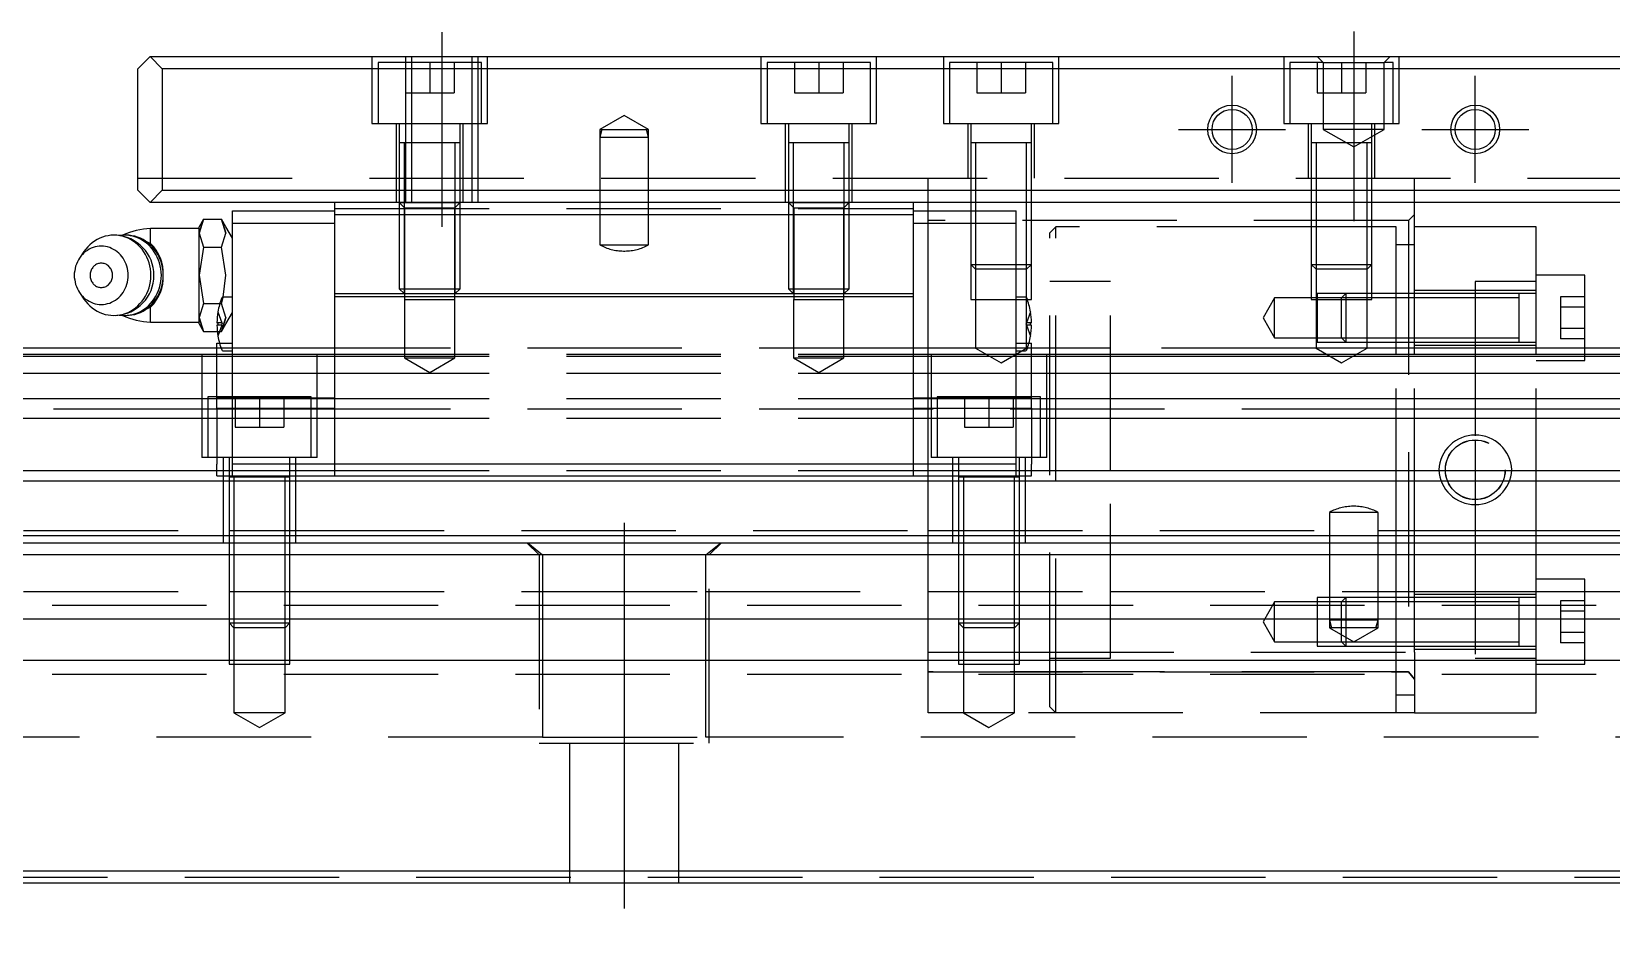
# Model space of a CAD drawing. Extents: x -10 to 809, y -346 to 120.
# Drawn here: x 121.3 to 251.2, y -316.1 to -242.9 of the extents above; entities that cross this region are included whole.
import ezdxf

# ---------------------------------------------------------------- set-up
doc = ezdxf.new("R2010")
doc.units = 0
doc.linetypes.add('CENTER', pattern=[50.8, 31.75, -6.35, 6.35, -6.35])
doc.linetypes.add('DASHED', pattern=[19.05, 12.7, -6.35])
doc.layers.get('0').update_dxf_attribs({"linetype": 'CONTINUOUS'})
doc.layers.add('CENTER', color=1, linetype='CENTER')

msp = doc.modelspace()

# ---------------------------------------------------------------- linework, layer by layer
at = {"color": 7, "linetype": 'CONTINUOUS'}
for p, q in [((131, -244.98), (130, -245.98)), ((132, -245.98), (131, -244.98)), ((131, -244.98), (329, -244.98)), ((130, -255.98), (130, -245.98)), ((132, -245.98), (132, -255.98)), ((328, -245.98), (132, -245.98)), ((231.5, -252.08), (226.5, -252.08)), ((130, -255.98), (131, -256.98)), ((131, -256.98), (132, -255.98)), ((132, -255.98), (328, -255.98)), ((329, -256.98), (131, -256.98)), ((146.2, -257.98), (146.2, -256.98)), ((193.8, -257.98), (193.8, -256.98)), ((195, -257.68), (195, -256.98)), ((235, -269.48), (235, -256.98)), ((135.4, -258.36), (135.04, -258.98)), ((135.4, -258.36), (135.04, -259.52)), ((135.4, -258.36), (135.4, -258.36)), ((135.4, -258.36), (136.87, -258.36)), ((137.22, -258.98), (136.87, -258.36)), ((137.22, -259.52), (136.87, -258.36)), ((137.77, -258.68), (137.77, -257.68)), ((137.77, -257.68), (146.2, -257.68)), ((146.2, -257.98), (193.8, -257.98)), ((146.2, -264.48), (146.2, -257.98)), ((193.8, -257.68), (202.23, -257.68)), ((193.8, -264.48), (193.8, -257.98)), ((202.23, -258.68), (202.23, -257.68)), ((127.08, -259.84), (126.86, -259.93)), ((127.31, -259.77), (127.08, -259.84)), ((127.55, -259.72), (127.31, -259.77)), ((127.78, -259.69), (127.55, -259.72)), ((128.02, -259.68), (127.78, -259.69)), ((128.26, -259.69), (128.02, -259.68)), ((128.5, -259.72), (128.26, -259.69)), ((128.88, -259.68), (128.47, -259.71)), ((128.73, -259.77), (128.5, -259.72)), ((128.96, -259.84), (128.73, -259.77)), ((129.12, -259.69), (128.88, -259.68)), ((129.03, -259.68), (128.88, -259.68)), ((129.19, -259.93), (128.96, -259.84)), ((129.27, -259.69), (129.03, -259.68)), ((129.36, -259.72), (129.12, -259.69)), ((129.51, -259.72), (129.27, -259.69)), ((129.59, -259.77), (129.36, -259.72)), ((129.74, -259.77), (129.51, -259.72)), ((129.82, -259.84), (129.59, -259.77)), ((129.97, -259.84), (129.74, -259.77)), ((130.04, -259.93), (129.82, -259.84)), ((130.2, -259.93), (129.97, -259.84)), ((135.04, -259.13), (131.04, -259.13)), ((131.04, -260.37), (131.04, -259.13)), ((135.04, -259.52), (135.04, -258.98)), ((135.04, -259.52), (135.4, -260.67)), ((135.04, -262.98), (135.04, -259.52)), ((136.87, -260.67), (137.22, -259.52)), ((137.77, -259.92), (137.22, -258.98)), ((137.77, -258.68), (146.2, -258.68)), ((137.77, -278.48), (137.77, -258.68)), ((193.8, -258.68), (202.23, -258.68)), ((202.23, -278.48), (202.23, -258.68)), ((245, -258.98), (235, -258.98)), ((245, -269.48), (245, -258.98)), ((125.56, -261.02), (125.2, -261.56)), ((125.56, -261.14), (125.43, -261.27)), ((125.71, -260.82), (125.56, -261.02)), ((125.69, -261.03), (125.56, -261.14)), ((125.84, -260.93), (125.69, -261.03)), ((125.88, -260.63), (125.71, -260.82)), ((125.99, -260.84), (125.84, -260.93)), ((126.05, -260.46), (125.88, -260.63)), ((126.15, -260.76), (125.99, -260.84)), ((126.24, -260.3), (126.05, -260.46)), ((126.31, -260.69), (126.15, -260.76)), ((126.44, -260.16), (126.24, -260.3)), ((126.48, -260.64), (126.31, -260.69)), ((126.64, -260.03), (126.44, -260.16)), ((126.65, -260.61), (126.48, -260.64)), ((126.86, -259.93), (126.64, -260.03)), ((126.82, -260.59), (126.65, -260.61)), ((127, -260.58), (126.82, -260.59)), ((127.17, -260.59), (127, -260.58)), ((127.34, -260.61), (127.17, -260.59)), ((127.51, -260.65), (127.34, -260.61)), ((127.68, -260.7), (127.51, -260.65)), ((127.84, -260.77), (127.68, -260.7)), ((128, -260.85), (127.84, -260.77)), ((128.15, -260.94), (128, -260.85)), ((128.29, -261.04), (128.15, -260.94)), ((128.43, -261.16), (128.29, -261.04)), ((128.56, -261.29), (128.43, -261.16)), ((129.4, -260.04), (129.19, -259.93)), ((129.61, -260.17), (129.4, -260.04)), ((129.81, -260.31), (129.61, -260.17)), ((130, -260.47), (129.81, -260.31)), ((130.17, -260.65), (130, -260.47)), ((130.26, -260.04), (130.04, -259.93)), ((130.34, -260.84), (130.17, -260.65)), ((130.42, -260.04), (130.2, -259.93)), ((130.47, -260.17), (130.26, -260.04)), ((130.28, -259.97), (131.04, -260.37)), ((130.49, -261.04), (130.34, -260.84)), ((130.62, -260.17), (130.42, -260.04)), ((130.67, -260.31), (130.47, -260.17)), ((130.62, -261.26), (130.49, -261.04)), ((130.82, -260.31), (130.62, -260.17)), ((130.86, -260.47), (130.67, -260.31)), ((131.01, -260.47), (130.82, -260.31)), ((131.03, -260.65), (130.86, -260.47)), ((131.19, -260.65), (131.01, -260.47)), ((131.2, -260.84), (131.03, -260.65)), ((131.35, -260.84), (131.19, -260.65)), ((131.34, -261.04), (131.2, -260.84)), ((131.48, -261.26), (131.34, -261.04)), ((131.5, -261.04), (131.35, -260.84)), ((131.63, -261.26), (131.5, -261.04)), ((135.4, -260.67), (135.04, -262.98)), ((135.4, -260.67), (136.87, -260.67)), ((137.22, -262.98), (136.87, -260.67)), ((124.83, -262.41), (124.8, -262.6)), ((124.88, -262.23), (124.83, -262.41)), ((124.94, -262.05), (124.88, -262.23)), ((125.02, -261.88), (124.94, -262.05)), ((125.1, -261.71), (125.02, -261.88)), ((125.2, -261.56), (125.1, -261.71)), ((125.31, -261.41), (125.2, -261.56)), ((125.43, -261.27), (125.31, -261.41)), ((126.19, -262.48), (126.15, -262.56)), ((126.23, -262.41), (126.19, -262.48)), ((126.28, -262.34), (126.23, -262.41)), ((126.33, -262.27), (126.28, -262.34)), ((126.39, -262.21), (126.33, -262.27)), ((126.46, -262.16), (126.39, -262.21)), ((126.52, -262.11), (126.46, -262.16)), ((126.59, -262.07), (126.52, -262.11)), ((126.67, -262.04), (126.59, -262.07)), ((126.75, -262.01), (126.67, -262.04)), ((126.82, -262), (126.75, -262.01)), ((126.9, -261.98), (126.82, -262)), ((126.99, -261.98), (126.9, -261.98)), ((127.07, -261.98), (126.99, -261.98)), ((127.15, -262), (127.07, -261.98)), ((127.22, -262.01), (127.15, -262)), ((127.3, -262.04), (127.22, -262.01)), ((127.38, -262.07), (127.3, -262.04)), ((127.45, -262.11), (127.38, -262.07)), ((127.52, -262.16), (127.45, -262.11)), ((127.58, -262.21), (127.52, -262.16)), ((127.64, -262.27), (127.58, -262.21)), ((127.69, -262.34), (127.64, -262.27)), ((127.74, -262.41), (127.69, -262.34)), ((127.79, -262.48), (127.74, -262.41)), ((127.82, -262.56), (127.79, -262.48)), ((128.67, -261.43), (128.56, -261.29)), ((128.78, -261.57), (128.67, -261.43)), ((128.88, -261.73), (128.78, -261.57)), ((128.96, -261.89), (128.88, -261.73)), ((129.03, -262.06), (128.96, -261.89)), ((129.09, -262.24), (129.03, -262.06)), ((129.14, -262.42), (129.09, -262.24)), ((129.18, -262.61), (129.14, -262.42)), ((130.74, -261.48), (130.62, -261.26)), ((130.84, -261.72), (130.74, -261.48)), ((130.92, -261.96), (130.84, -261.72)), ((130.98, -262.21), (130.92, -261.96)), ((131.03, -262.46), (130.98, -262.21)), ((131.06, -262.72), (131.03, -262.46)), ((131.59, -261.48), (131.48, -261.26)), ((131.69, -261.72), (131.59, -261.48)), ((131.75, -261.48), (131.63, -261.26)), ((131.78, -261.96), (131.69, -261.72)), ((131.85, -261.72), (131.75, -261.48)), ((131.84, -262.21), (131.78, -261.96)), ((131.89, -262.46), (131.84, -262.21)), ((131.93, -261.96), (131.85, -261.72)), ((131.92, -262.72), (131.89, -262.46)), ((132, -262.21), (131.93, -261.96)), ((132.04, -262.46), (132, -262.21)), ((132.07, -262.72), (132.04, -262.46)), ((124.8, -262.6), (124.77, -262.79)), ((124.77, -262.79), (124.77, -262.98)), ((124.77, -262.98), (124.77, -263.17)), ((124.77, -263.17), (124.8, -263.36)), ((124.8, -263.36), (124.83, -263.55)), ((124.83, -263.55), (124.88, -263.73)), ((124.88, -263.73), (124.94, -263.91)), ((126.08, -262.81), (126.06, -262.89)), ((126.06, -262.89), (126.06, -262.98)), ((126.06, -262.98), (126.06, -263.07)), ((126.06, -263.07), (126.08, -263.15)), ((126.09, -262.72), (126.08, -262.81)), ((126.08, -263.15), (126.09, -263.24)), ((126.12, -262.64), (126.09, -262.72)), ((126.09, -263.24), (126.12, -263.32)), ((126.15, -262.56), (126.12, -262.64)), ((126.12, -263.32), (126.15, -263.4)), ((126.15, -263.4), (126.19, -263.48)), ((126.19, -263.48), (126.23, -263.55)), ((126.23, -263.55), (126.28, -263.62)), ((126.28, -263.62), (126.33, -263.69)), ((126.33, -263.69), (126.39, -263.75)), ((126.39, -263.75), (126.46, -263.8)), ((127.52, -263.8), (127.58, -263.75)), ((127.58, -263.75), (127.64, -263.69)), ((127.64, -263.69), (127.69, -263.62)), ((127.69, -263.62), (127.74, -263.55)), ((127.74, -263.55), (127.79, -263.48)), ((127.79, -263.48), (127.82, -263.4)), ((127.85, -262.64), (127.82, -262.56)), ((127.82, -263.4), (127.85, -263.32)), ((127.88, -262.72), (127.85, -262.64)), ((127.85, -263.32), (127.88, -263.24)), ((127.9, -262.81), (127.88, -262.72)), ((127.88, -263.24), (127.9, -263.15)), ((127.91, -262.89), (127.9, -262.81)), ((127.9, -263.15), (127.91, -263.07)), ((127.91, -262.98), (127.91, -262.89)), ((127.91, -263.07), (127.91, -262.98)), ((129.03, -263.9), (129.09, -263.72)), ((129.09, -263.72), (129.14, -263.54)), ((129.14, -263.54), (129.18, -263.35)), ((129.2, -262.79), (129.18, -262.61)), ((129.18, -263.35), (129.2, -263.17)), ((129.2, -262.98), (129.2, -262.79)), ((129.2, -263.17), (129.2, -262.98)), ((130.92, -264), (130.98, -263.75)), ((130.98, -263.75), (131.03, -263.5)), ((131.03, -263.5), (131.06, -263.24)), ((131.07, -262.98), (131.06, -262.72)), ((131.06, -263.24), (131.07, -262.98)), ((131.78, -264), (131.84, -263.75)), ((131.84, -263.75), (131.89, -263.5)), ((131.89, -263.5), (131.92, -263.24)), ((131.93, -262.98), (131.92, -262.72)), ((131.92, -263.24), (131.93, -262.98)), ((131.93, -264), (132, -263.75)), ((132, -263.75), (132.04, -263.5)), ((132.04, -263.5), (132.07, -263.24)), ((132.08, -262.98), (132.07, -262.72)), ((132.07, -263.24), (132.08, -262.98)), ((135.04, -266.44), (135.04, -262.98)), ((135.04, -262.98), (135.4, -265.29)), ((137, -264.78), (137.22, -262.98)), ((249, -262.98), (245, -262.98)), ((249, -269.48), (249, -262.98)), ((124.94, -263.91), (125.02, -264.08)), ((125.02, -264.08), (125.1, -264.25)), ((125.1, -264.25), (125.2, -264.4)), ((125.2, -264.4), (125.31, -264.55)), ((125.2, -264.4), (125.56, -264.94)), ((125.31, -264.55), (125.43, -264.69)), ((125.43, -264.69), (125.56, -264.82)), ((125.56, -264.82), (125.69, -264.93)), ((125.56, -264.94), (125.71, -265.14)), ((125.69, -264.93), (125.84, -265.03)), ((125.84, -265.03), (125.99, -265.12)), ((126.46, -263.8), (126.52, -263.85)), ((126.52, -263.85), (126.59, -263.89)), ((126.59, -263.89), (126.67, -263.92)), ((126.67, -263.92), (126.75, -263.95)), ((126.75, -263.95), (126.82, -263.96)), ((126.82, -263.96), (126.9, -263.98)), ((126.9, -263.98), (126.99, -263.98)), ((126.99, -263.98), (127.07, -263.98)), ((127.07, -263.98), (127.15, -263.96)), ((127.15, -263.96), (127.22, -263.95)), ((127.22, -263.95), (127.3, -263.92)), ((127.3, -263.92), (127.38, -263.89)), ((127.38, -263.89), (127.45, -263.85)), ((127.45, -263.85), (127.52, -263.8)), ((128, -265.11), (128.15, -265.02)), ((128.15, -265.02), (128.29, -264.92)), ((128.29, -264.92), (128.43, -264.8)), ((128.43, -264.8), (128.56, -264.67)), ((128.56, -264.67), (128.67, -264.53)), ((128.67, -264.53), (128.78, -264.39)), ((128.78, -264.39), (128.88, -264.23)), ((128.88, -264.23), (128.96, -264.07)), ((128.96, -264.07), (129.03, -263.9)), ((130.34, -265.12), (130.49, -264.92)), ((130.49, -264.92), (130.62, -264.7)), ((130.62, -264.7), (130.74, -264.48)), ((130.74, -264.48), (130.84, -264.24)), ((130.84, -264.24), (130.92, -264)), ((131.2, -265.12), (131.34, -264.92)), ((131.34, -264.92), (131.48, -264.7)), ((131.35, -265.12), (131.5, -264.92)), ((131.48, -264.7), (131.59, -264.48)), ((131.5, -264.92), (131.63, -264.7)), ((131.59, -264.48), (131.69, -264.24)), ((131.63, -264.7), (131.75, -264.48)), ((131.69, -264.24), (131.78, -264)), ((131.75, -264.48), (131.85, -264.24)), ((131.85, -264.24), (131.93, -264)), ((137.77, -264.78), (136.99, -264.78)), ((146.2, -264.73), (146.2, -264.48)), ((146.2, -264.48), (193.8, -264.48)), ((146.2, -278.48), (146.2, -264.73)), ((146.2, -264.73), (193.8, -264.73)), ((193.8, -264.73), (193.8, -264.48)), ((193.8, -278.48), (193.8, -264.73)), ((203.01, -264.78), (202.23, -264.78)), ((125.71, -265.14), (125.88, -265.33)), ((125.88, -265.33), (126.05, -265.5)), ((125.99, -265.12), (126.15, -265.2)), ((126.05, -265.5), (126.24, -265.66)), ((126.15, -265.2), (126.31, -265.27)), ((126.24, -265.66), (126.44, -265.8)), ((126.31, -265.27), (126.48, -265.32)), ((126.44, -265.8), (126.64, -265.93)), ((126.48, -265.32), (126.65, -265.35)), ((126.64, -265.93), (126.86, -266.03)), ((126.65, -265.35), (126.82, -265.37)), ((126.82, -265.37), (127, -265.38)), ((126.86, -266.03), (127.08, -266.12)), ((127, -265.38), (127.17, -265.37)), ((127.08, -266.12), (127.31, -266.19)), ((127.17, -265.37), (127.34, -265.35)), ((127.31, -266.19), (127.55, -266.24)), ((127.34, -265.35), (127.51, -265.31)), ((127.51, -265.31), (127.68, -265.26)), ((127.55, -266.24), (127.78, -266.27)), ((127.68, -265.26), (127.84, -265.19)), ((127.78, -266.27), (128.02, -266.28)), ((127.84, -265.19), (128, -265.11)), ((128.02, -266.28), (128.26, -266.27)), ((128.26, -266.27), (128.5, -266.24)), ((128.47, -266.25), (128.88, -266.28)), ((128.5, -266.24), (128.73, -266.19)), ((128.73, -266.19), (128.96, -266.12)), ((128.88, -266.28), (129.12, -266.27)), ((128.88, -266.28), (129.03, -266.28)), ((128.96, -266.12), (129.19, -266.03)), ((129.03, -266.28), (129.27, -266.27)), ((129.12, -266.27), (129.36, -266.24)), ((129.19, -266.03), (129.4, -265.92)), ((129.27, -266.27), (129.51, -266.24)), ((129.36, -266.24), (129.59, -266.19)), ((129.4, -265.92), (129.61, -265.79)), ((129.51, -266.24), (129.74, -266.19)), ((129.59, -266.19), (129.82, -266.12)), ((129.61, -265.79), (129.81, -265.65)), ((129.74, -266.19), (129.97, -266.12)), ((129.81, -265.65), (130, -265.49)), ((129.82, -266.12), (130.04, -266.03)), ((129.97, -266.12), (130.2, -266.03)), ((130, -265.49), (130.17, -265.31)), ((130.04, -266.03), (130.26, -265.92)), ((130.17, -265.31), (130.34, -265.12)), ((130.2, -266.03), (130.42, -265.92)), ((130.26, -265.92), (130.47, -265.79)), ((131.04, -265.59), (130.28, -265.99)), ((130.42, -265.92), (130.62, -265.79)), ((130.47, -265.79), (130.67, -265.65)), ((130.62, -265.79), (130.82, -265.65)), ((130.67, -265.65), (130.86, -265.49)), ((130.82, -265.65), (131.01, -265.49)), ((130.86, -265.49), (131.03, -265.31)), ((131.01, -265.49), (131.19, -265.31)), ((131.03, -265.31), (131.2, -265.12)), ((131.04, -266.83), (131.04, -265.59)), ((131.19, -265.31), (131.35, -265.12)), ((135.4, -265.29), (135.04, -266.44)), ((135.4, -265.29), (136.74, -265.29)), ((131.04, -266.83), (135.04, -266.83)), ((135.04, -266.98), (135.04, -266.44)), ((135.04, -266.44), (135.4, -267.6)), ((135.04, -266.98), (135.4, -267.6)), ((135.4, -267.6), (135.4, -267.6)), ((135.4, -267.6), (136.53, -267.6)), ((136.5, -266.88), (136.58, -266.88)), ((136.58, -267.08), (136.5, -267.08)), ((136.58, -266.88), (136.58, -267.08)), ((203.42, -267.08), (203.42, -266.88)), ((203.42, -266.88), (203.5, -266.88)), ((203.5, -267.08), (203.42, -267.08)), ((136.5, -268.98), (28, -268.98)), ((136.5, -271.15), (136.5, -268.55)), ((136.5, -268.55), (136.71, -268.55)), ((203.29, -268.55), (203.5, -268.55)), ((203.5, -271.15), (203.5, -268.55)), ((243.6, -268.48), (243.6, -268.48)), ((256.5, -268.98), (249, -268.98)), ((0, -269.48), (136.5, -269.48)), ((0, -269.64), (136.5, -269.64)), ((136.99, -269.18), (137.77, -269.18)), ((202.23, -269.18), (203.01, -269.18)), ((203.5, -269.48), (256.5, -269.48)), ((203.5, -269.64), (256.5, -269.64)), ((0, -271.04), (136.5, -271.04)), ((136.5, -273.06), (136.5, -271.15)), ((203.5, -271.04), (256.5, -271.04)), ((203.5, -273.06), (203.5, -271.15)), ((0, -273.12), (136.5, -273.12)), ((136.5, -273.91), (136.5, -273.06)), ((136.5, -273.06), (137.77, -273.06)), ((136.5, -273.91), (136.5, -278.52)), ((136.5, -273.91), (137.77, -273.91)), ((202.23, -273.06), (203.5, -273.06)), ((202.23, -273.91), (203.5, -273.91)), ((203.5, -273.91), (203.5, -273.06)), ((203.5, -273.12), (256.5, -273.12)), ((203.5, -273.91), (203.5, -278.52)), ((0, -274.74), (136.5, -274.74)), ((203.5, -274.74), (256.5, -274.74)), ((0, -279.03), (136.5, -279.03)), ((136.5, -279.48), (136.5, -278.52)), ((137.77, -278.48), (146.2, -278.48)), ((137.77, -279.48), (137.77, -278.48)), ((146.2, -279.48), (146.2, -278.48)), ((146.2, -278.48), (193.8, -278.48)), ((193.8, -278.48), (202.23, -278.48)), ((193.8, -279.48), (193.8, -278.48)), ((202.23, -279.48), (202.23, -278.48)), ((203.5, -279.48), (203.5, -278.52)), ((203.5, -279.03), (256.5, -279.03)), ((0, -279.88), (460, -279.88)), ((136.5, -279.48), (137.77, -279.48)), ((142.5, -279.58), (137.5, -279.58)), ((142.5, -279.58), (137.5, -279.58)), ((137.77, -279.48), (146.2, -279.48)), ((146.2, -279.48), (193.8, -279.48)), ((193.8, -279.48), (202.23, -279.48)), ((202.5, -279.58), (197.5, -279.58)), ((202.5, -279.58), (197.5, -279.58)), ((202.23, -279.48), (203.5, -279.48)), ((0, -284.38), (460, -284.38)), ((1, -284.98), (459, -284.98)), ((458, -285.98), (2, -285.98)), ((458, -291.28), (2, -291.28)), ((243.6, -291.34), (243.6, -291.28)), ((243.6, -293.48), (243.6, -293.48)), ((458, -294.68), (2, -294.68)), ((459, -312.98), (1, -312.98)), ((2, -311.98), (458, -311.98))]:
    msp.add_line(p, q, dxfattribs=at)
at = {"color": 3, "linetype": 'DASHED'}
for p, q in [((149.25, -244.98), (149.25, -250.48)), ((149.75, -245.48), (149.75, -250.48)), ((158.25, -245.48), (149.75, -245.48)), ((152, -244.98), (152, -245.48)), ((152, -245.48), (152, -247.98)), ((152.5, -244.98), (152.5, -256.98)), ((154, -245.48), (154, -247.98)), ((156, -245.48), (156, -247.98)), ((157.5, -256.98), (157.5, -244.98)), ((158, -245.48), (158, -244.98)), ((158, -250.48), (158, -245.48)), ((158.25, -250.48), (158.25, -245.48)), ((158.75, -250.48), (158.75, -244.98)), ((181.25, -244.98), (181.25, -250.48)), ((181.75, -245.48), (181.75, -250.48)), ((190.25, -245.48), (181.75, -245.48)), ((184, -245.48), (184, -247.98)), ((186, -245.48), (186, -247.98)), ((188, -245.48), (188, -247.98)), ((190.25, -250.48), (190.25, -245.48)), ((190.75, -250.48), (190.75, -244.98)), ((196.25, -244.98), (196.25, -250.48)), ((196.75, -245.48), (196.75, -250.48)), ((205.25, -245.48), (196.75, -245.48)), ((199, -245.48), (199, -247.98)), ((201, -245.48), (201, -247.98)), ((203, -245.48), (203, -247.98)), ((205.25, -250.48), (205.25, -245.48)), ((205.75, -250.48), (205.75, -244.98)), ((224.25, -244.98), (224.25, -250.48)), ((224.75, -245.48), (224.75, -250.48)), ((227.5, -245.48), (224.75, -245.48)), ((227, -244.98), (227.5, -245.48)), ((227, -245.48), (227, -247.98)), ((227.5, -245.48), (227.5, -250.98)), ((227.5, -245.48), (232.5, -245.48)), ((229, -245.48), (229, -247.98)), ((231, -245.48), (231, -247.98)), ((232.5, -245.48), (233, -244.98)), ((232.5, -250.98), (232.5, -245.48)), ((233.25, -245.48), (232.5, -245.48)), ((233.25, -250.48), (233.25, -245.48)), ((233.75, -250.48), (233.75, -244.98)), ((152, -247.98), (152, -250.48)), ((152, -247.98), (154, -247.98)), ((154, -247.98), (156, -247.98)), ((184, -247.98), (186, -247.98)), ((186, -247.98), (188, -247.98)), ((199, -247.98), (201, -247.98)), ((201, -247.98), (203, -247.98)), ((227, -247.98), (229, -247.98)), ((229, -247.98), (231, -247.98)), ((149.25, -250.48), (158.75, -250.48)), ((151.25, -250.48), (151.25, -256.98)), ((151.5, -250.48), (151.5, -252.08)), ((152, -250.48), (152, -252.08)), ((156.5, -252.08), (156.5, -250.48)), ((156.75, -256.98), (156.75, -250.48)), ((158, -256.98), (158, -250.48)), ((170, -249.83), (168, -250.98)), ((172, -250.98), (170, -249.83)), ((181.25, -250.48), (190.75, -250.48)), ((183.25, -250.48), (183.25, -256.98)), ((183.5, -250.48), (183.5, -252.08)), ((188.5, -252.08), (188.5, -250.48)), ((188.75, -256.98), (188.75, -250.48)), ((196.25, -250.48), (205.75, -250.48)), ((198.25, -250.48), (198.25, -254.98)), ((198.5, -250.48), (198.5, -252.08)), ((203.5, -252.08), (203.5, -250.48)), ((203.75, -254.98), (203.75, -250.48)), ((224.25, -250.48), (233.75, -250.48)), ((226.25, -250.48), (226.25, -254.98)), ((226.5, -250.48), (226.5, -252.08)), ((231.5, -252.08), (231.5, -250.48)), ((231.75, -254.98), (231.75, -250.48)), ((151.5, -252.08), (151.5, -256.98)), ((151.5, -252.08), (151.5, -252.08)), ((151.5, -252.08), (151.5, -252.09)), ((156.5, -252.08), (151.5, -252.08)), ((156.5, -252.08), (151.5, -252.08)), ((156.5, -252.08), (151.5, -252.08)), ((151.9, -252.08), (151.9, -256.98)), ((152, -252.08), (152, -256.98)), ((156.1, -256.98), (156.1, -252.08)), ((156.5, -252.08), (156.5, -252.08)), ((156.5, -256.98), (156.5, -252.08)), ((156.5, -252.09), (156.5, -252.08)), ((168, -250.98), (168, -251.61)), ((168.17, -250.98), (168, -251.61)), ((168, -250.98), (170, -250.98)), ((168, -251.61), (168, -256.98)), ((168, -251.61), (172, -251.61)), ((170, -250.98), (172, -250.98)), ((172, -251.61), (171.83, -250.98)), ((172, -251.61), (172, -250.98)), ((172, -256.98), (172, -251.61)), ((183.5, -252.08), (183.5, -256.98)), ((183.5, -252.08), (183.5, -252.08)), ((183.5, -252.08), (183.5, -252.09)), ((188.5, -252.08), (183.5, -252.08)), ((188.5, -252.08), (183.5, -252.08)), ((188.5, -252.08), (183.5, -252.08)), ((188.5, -252.08), (183.5, -252.08)), ((183.9, -252.08), (183.9, -256.98)), ((188.1, -256.98), (188.1, -252.08)), ((188.5, -252.08), (188.5, -252.08)), ((188.5, -256.98), (188.5, -252.08)), ((188.5, -252.09), (188.5, -252.08)), ((198.5, -252.08), (198.5, -254.98)), ((198.5, -252.08), (198.5, -252.08)), ((198.5, -252.08), (198.5, -252.09)), ((203.5, -252.08), (198.5, -252.08)), ((203.5, -252.08), (198.5, -252.08)), ((198.9, -252.08), (198.9, -254.98)), ((203.1, -254.98), (203.1, -252.08)), ((203.5, -252.08), (203.5, -252.08)), ((203.5, -254.98), (203.5, -252.08)), ((203.5, -252.09), (203.5, -252.08)), ((226.5, -252.08), (226.5, -254.98)), ((226.5, -252.08), (226.5, -252.08)), ((226.5, -252.08), (226.5, -252.09)), ((231.5, -252.08), (226.5, -252.08)), ((226.9, -252.08), (226.9, -254.98)), ((227.5, -250.98), (230, -252.42)), ((232.5, -250.98), (227.5, -250.98)), ((230, -252.42), (232.5, -250.98)), ((231.1, -254.98), (231.1, -252.08)), ((231.5, -252.08), (231.5, -252.08)), ((231.5, -254.98), (231.5, -252.08)), ((231.5, -252.09), (231.5, -252.08)), ((130, -254.98), (330, -254.98)), ((195, -256.98), (195, -254.98)), ((198.5, -254.98), (198.5, -256.98)), ((198.5, -254.98), (198.5, -256.98)), ((198.9, -254.98), (198.9, -256.98)), ((203.1, -256.98), (203.1, -254.98)), ((203.5, -256.98), (203.5, -254.98)), ((203.5, -256.98), (203.5, -254.98)), ((226.5, -254.98), (226.5, -256.98)), ((226.5, -254.98), (226.5, -256.98)), ((226.9, -254.98), (226.9, -256.98)), ((231.1, -256.98), (231.1, -254.98)), ((231.5, -256.98), (231.5, -254.98)), ((231.5, -256.98), (231.5, -254.98)), ((235, -256.98), (235, -254.98)), ((151.5, -256.98), (151.94, -257.42)), ((151.5, -256.98), (151.5, -264.08)), ((151.5, -256.98), (156.5, -256.98)), ((151.9, -256.98), (151.9, -264.48)), ((156.06, -257.42), (156.5, -256.98)), ((156.1, -264.48), (156.1, -256.98)), ((156.5, -264.08), (156.5, -256.98)), ((168, -256.98), (168, -260.48)), ((172, -260.48), (172, -256.98)), ((183.5, -256.98), (183.94, -257.42)), ((183.5, -256.98), (183.5, -264.08)), ((183.5, -256.98), (188.5, -256.98)), ((183.9, -256.98), (183.9, -264.48)), ((188.06, -257.42), (188.5, -256.98)), ((188.1, -264.48), (188.1, -256.98)), ((188.5, -264.08), (188.5, -256.98)), ((198.5, -256.98), (198.5, -257.68)), ((198.5, -256.98), (198.5, -257.68)), ((198.9, -256.98), (198.9, -257.68)), ((203.1, -262.48), (203.1, -256.98)), ((203.5, -262.08), (203.5, -256.98)), ((203.5, -262.08), (203.5, -256.98)), ((226.5, -256.98), (226.5, -262.08)), ((226.5, -256.98), (226.5, -262.08)), ((226.9, -256.98), (226.9, -262.48)), ((231.1, -262.48), (231.1, -256.98)), ((231.5, -262.08), (231.5, -256.98)), ((231.5, -262.08), (231.5, -256.98)), ((135.04, -259.52), (135.4, -258.36)), ((136.87, -258.36), (137.22, -259.52)), ((146.2, -257.48), (193.8, -257.48)), ((151.94, -257.42), (151.94, -264.98)), ((151.94, -257.42), (156.06, -257.42)), ((156.06, -264.98), (156.06, -257.42)), ((183.94, -257.42), (183.94, -264.98)), ((183.94, -257.42), (188.06, -257.42)), ((188.06, -264.98), (188.06, -257.42)), ((195, -269.48), (195, -257.68)), ((234.5, -258.48), (195, -258.48)), ((198.5, -257.68), (198.5, -262.08)), ((198.5, -257.68), (198.5, -262.08)), ((198.9, -257.68), (198.9, -262.48)), ((235, -257.98), (234.5, -258.48)), ((234.5, -258.48), (234.5, -295.6)), ((205.5, -258.98), (205, -259.48)), ((205, -278.98), (205, -259.48)), ((226.5, -258.98), (205.5, -258.98)), ((205.5, -278.98), (205.5, -258.98)), ((226.9, -258.98), (226.5, -258.98)), ((231.1, -258.98), (226.9, -258.98)), ((231.5, -258.98), (231.1, -258.98)), ((233.5, -258.98), (231.5, -258.98)), ((233.5, -264.48), (233.5, -258.98)), ((168, -260.48), (172, -260.48)), ((169.94, -260.98), (170.06, -260.98)), ((235, -260.48), (233.5, -260.48)), ((198.5, -262.08), (198.9, -262.48)), ((198.5, -262.08), (198.5, -264.98)), ((198.5, -262.08), (203.5, -262.08)), ((198.9, -262.48), (198.9, -264.98)), ((203.1, -262.48), (198.9, -262.48)), ((203.1, -262.48), (203.5, -262.08)), ((203.1, -264.98), (203.1, -262.48)), ((203.5, -264.98), (203.5, -262.08)), ((226.5, -262.08), (226.9, -262.48)), ((226.5, -262.08), (226.5, -264.98)), ((226.5, -262.08), (231.5, -262.08)), ((226.9, -262.48), (226.9, -264.98)), ((231.1, -262.48), (226.9, -262.48)), ((231.1, -262.48), (231.5, -262.08)), ((231.1, -264.98), (231.1, -262.48)), ((231.5, -264.98), (231.5, -262.08)), ((210, -263.48), (205, -263.48)), ((210, -278.98), (210, -263.48)), ((245, -263.48), (240, -263.48)), ((240, -263.48), (240, -276.52)), ((136.87, -265.29), (137, -264.78)), ((151.5, -264.08), (151.9, -264.48)), ((151.5, -264.08), (156.5, -264.08)), ((151.93, -264.98), (151.93, -269.78)), ((151.93, -264.98), (156.07, -264.98)), ((156.07, -269.78), (156.07, -264.98)), ((156.1, -264.48), (156.5, -264.08)), ((183.5, -264.08), (183.9, -264.48)), ((183.5, -264.08), (188.5, -264.08)), ((183.93, -264.98), (183.93, -269.78)), ((183.93, -264.98), (188.07, -264.98)), ((188.07, -269.78), (188.07, -264.98)), ((188.1, -264.48), (188.5, -264.08)), ((198.5, -264.98), (203.5, -264.98)), ((198.9, -264.98), (198.9, -268.98)), ((203.1, -268.98), (203.1, -264.98)), ((223.5, -264.83), (222.55, -266.48)), ((227, -264.83), (223.5, -264.83)), ((223.5, -268.13), (223.5, -264.83)), ((226.5, -264.98), (231.5, -264.98)), ((226.9, -264.98), (226.9, -268.98)), ((229.35, -264.48), (227, -264.48)), ((227, -264.48), (227, -268.48)), ((229, -264.83), (227, -264.83)), ((229.35, -264.48), (229, -264.83)), ((231.5, -264.83), (229, -264.83)), ((229, -268.13), (229, -264.83)), ((231.5, -264.48), (229.35, -264.48)), ((231.5, -264.48), (229.35, -264.48)), ((229.35, -264.48), (229.35, -264.98)), ((229.35, -264.98), (229.35, -268.48)), ((231.1, -268.98), (231.1, -264.98)), ((235, -264.48), (231.5, -264.48)), ((235, -264.48), (231.5, -264.48)), ((235, -264.83), (231.5, -264.83)), ((233.5, -264.83), (233.5, -264.48)), ((233.5, -268.13), (233.5, -264.83)), ((245, -264.23), (235, -264.23)), ((243.6, -264.48), (235, -264.48)), ((243.6, -264.83), (235, -264.83)), ((243.6, -264.48), (243.59, -264.48)), ((245, -264.48), (243.6, -264.48)), ((243.6, -264.48), (243.6, -264.48)), ((243.6, -266.34), (243.6, -264.48)), ((249, -264.75), (247, -264.75)), ((247, -264.75), (247, -265.61)), ((136.58, -265.98), (136.9, -266.88)), ((136.58, -265.98), (136.58, -265.98)), ((136.58, -265.98), (136.58, -265.98)), ((136.58, -265.98), (136.58, -265.98)), ((136.58, -265.98), (136.58, -265.98)), ((136.74, -265.29), (136.87, -265.29)), ((137.22, -266.44), (136.87, -265.29)), ((137.22, -266.98), (137.77, -266.04)), ((203.42, -265.98), (203.1, -266.88)), ((203.42, -265.98), (203.42, -265.98)), ((203.42, -265.98), (203.42, -265.98)), ((243.6, -266.62), (243.6, -266.34)), ((247, -265.61), (247, -267.35)), ((249, -265.61), (247, -265.61)), ((135.4, -267.6), (135.04, -266.44)), ((136.53, -267.6), (136.87, -267.6)), ((136.9, -266.88), (136.58, -266.88)), ((136.9, -267.08), (136.58, -267.98)), ((136.9, -267.08), (136.58, -267.08)), ((137.22, -266.44), (136.87, -267.6)), ((136.87, -267.6), (137.22, -266.44)), ((136.87, -267.6), (137.22, -266.98)), ((136.9, -266.88), (136.94, -266.98)), ((136.9, -267.08), (136.94, -266.98)), ((203.1, -266.88), (203.06, -266.98)), ((203.1, -267.08), (203.06, -266.98)), ((203.42, -266.88), (203.1, -266.88)), ((203.1, -267.08), (203.42, -267.98)), ((203.42, -267.08), (203.1, -267.08)), ((222.55, -266.48), (223.5, -268.13)), ((243.6, -268.48), (243.6, -266.62)), ((247, -267.35), (247, -268.21)), ((249, -267.35), (247, -267.35)), ((136.84, -268.98), (136.5, -268.98)), ((136.58, -267.98), (136.58, -267.98)), ((136.58, -267.98), (136.58, -267.98)), ((136.71, -268.55), (137.77, -268.55)), ((137.77, -268.98), (136.84, -268.98)), ((146.2, -268.98), (137.77, -268.98)), ((193.8, -268.98), (146.2, -268.98)), ((195, -268.98), (193.8, -268.98)), ((198.9, -268.98), (195, -268.98)), ((198.9, -268.98), (201, -270.19)), ((203.1, -268.98), (198.9, -268.98)), ((201, -270.19), (203.1, -268.98)), ((202.23, -268.55), (203.29, -268.55)), ((210, -268.98), (203.1, -268.98)), ((203.42, -267.98), (203.42, -267.98)), ((203.42, -267.98), (203.42, -267.98)), ((226.9, -268.98), (210, -268.98)), ((223.5, -268.13), (227, -268.13)), ((226.9, -268.98), (229, -270.19)), ((231.1, -268.98), (226.9, -268.98)), ((227, -268.13), (229, -268.13)), ((227, -268.48), (229.35, -268.48)), ((229, -268.13), (229.35, -268.48)), ((229, -268.13), (235, -268.13)), ((229, -270.19), (231.1, -268.98)), ((229.35, -268.48), (235, -268.48)), ((229.35, -268.48), (235, -268.48)), ((233.5, -268.98), (231.1, -268.98)), ((233.5, -268.48), (233.5, -268.13)), ((233.5, -269.48), (233.5, -268.48)), ((235, -268.98), (233.5, -268.98)), ((235, -268.13), (243.6, -268.13)), ((235, -268.48), (243.6, -268.48)), ((235, -268.73), (245, -268.73)), ((240, -268.98), (235, -268.98)), ((245, -268.98), (240, -268.98)), ((243.59, -268.48), (243.6, -268.48)), ((243.6, -268.48), (245, -268.48)), ((243.6, -268.48), (243.6, -268.48)), ((249, -268.98), (245, -268.98)), ((249, -268.21), (247, -268.21)), ((135.25, -269.48), (135.25, -277.98)), ((136.5, -269.48), (137.77, -269.48)), ((136.5, -269.64), (137.77, -269.64)), ((137.77, -269.48), (146.2, -269.48)), ((137.77, -269.64), (146.2, -269.64)), ((144.75, -277.98), (144.75, -269.48)), ((146.2, -269.48), (193.8, -269.48)), ((146.2, -269.64), (193.8, -269.64)), ((151.93, -269.78), (154, -270.97)), ((151.93, -269.78), (156.07, -269.78)), ((154, -270.97), (156.07, -269.78)), ((183.93, -269.78), (186, -270.97)), ((183.93, -269.78), (188.07, -269.78)), ((186, -270.97), (188.07, -269.78)), ((193.8, -269.48), (202.23, -269.48)), ((193.8, -269.64), (202.23, -269.64)), ((195, -279.48), (195, -269.48)), ((195.25, -269.48), (195.25, -277.98)), ((202.23, -269.48), (203.5, -269.48)), ((202.23, -269.64), (203.5, -269.64)), ((204.75, -277.98), (204.75, -269.48)), ((233.5, -284.98), (233.5, -269.48)), ((235, -284.98), (235, -269.48)), ((245, -284.98), (245, -269.48)), ((245, -269.98), (249, -269.98)), ((249, -269.98), (249, -269.48)), ((136.5, -271.04), (137.77, -271.04)), ((137.77, -271.04), (146.2, -271.04)), ((146.2, -271.04), (193.8, -271.04)), ((193.8, -271.04), (202.23, -271.04)), ((202.23, -271.04), (203.5, -271.04)), ((135.75, -273.98), (84.25, -273.98)), ((135.75, -272.98), (135.75, -277.98)), ((136.5, -272.98), (135.75, -272.98)), ((136.5, -273.98), (135.75, -273.98)), ((137.77, -272.98), (136.5, -272.98)), ((136.5, -273.12), (137.77, -273.12)), ((137.77, -273.98), (136.5, -273.98)), ((144.25, -272.98), (137.77, -272.98)), ((137.77, -273.06), (146.2, -273.06)), ((137.77, -273.12), (146.2, -273.12)), ((137.77, -273.91), (146.2, -273.91)), ((144.25, -273.98), (137.77, -273.98)), ((138, -272.98), (138, -275.48)), ((140, -272.98), (140, -275.48)), ((142, -272.98), (142, -275.48)), ((144.25, -277.98), (144.25, -272.98)), ((146.2, -273.98), (144.25, -273.98)), ((146.2, -273.12), (193.8, -273.12)), ((193.8, -273.98), (146.2, -273.98)), ((193.8, -273.06), (202.23, -273.06)), ((193.8, -273.12), (202.23, -273.12)), ((193.8, -273.91), (202.23, -273.91)), ((195, -273.98), (193.8, -273.98)), ((233.5, -273.98), (195, -273.98)), ((195.75, -272.98), (195.75, -277.98)), ((202.23, -272.98), (195.75, -272.98)), ((198, -272.98), (198, -275.48)), ((200, -272.98), (200, -275.48)), ((202, -272.98), (202, -275.48)), ((203.5, -272.98), (202.23, -272.98)), ((202.23, -273.12), (203.5, -273.12)), ((204.25, -272.98), (203.5, -272.98)), ((204.25, -277.98), (204.25, -272.98)), ((235, -273.98), (233.5, -273.98)), ((245, -273.98), (235, -273.98)), ((255.75, -273.98), (245, -273.98)), ((136.5, -274.74), (137.77, -274.74)), ((137.77, -274.74), (146.2, -274.74)), ((146.2, -274.74), (193.8, -274.74)), ((193.8, -274.74), (202.23, -274.74)), ((202.23, -274.74), (203.5, -274.74)), ((138, -275.48), (140, -275.48)), ((140, -275.48), (142, -275.48)), ((198, -275.48), (200, -275.48)), ((200, -275.48), (202, -275.48)), ((240, -276.52), (240, -281.44)), ((144.75, -277.98), (135.25, -277.98)), ((137, -277.98), (137, -284.98)), ((137.5, -277.98), (137.5, -279.48)), ((142.5, -279.48), (142.5, -277.98)), ((143, -284.98), (143, -277.98)), ((204.75, -277.98), (195.25, -277.98)), ((197, -277.98), (197, -284.98)), ((197.5, -277.98), (197.5, -279.48)), ((202.5, -279.48), (202.5, -277.98)), ((203, -284.98), (203, -277.98)), ((136.5, -279.03), (137.77, -279.03)), ((137.77, -279.03), (146.2, -279.03)), ((146.2, -279.03), (193.8, -279.03)), ((193.8, -279.03), (202.23, -279.03)), ((202.23, -279.03), (203.5, -279.03)), ((205, -298.48), (205, -278.98)), ((205.5, -298.98), (205.5, -278.98)), ((210, -294.48), (210, -278.98)), ((137.5, -279.48), (137.5, -279.58)), ((137.5, -279.57), (137.5, -279.58)), ((137.5, -279.58), (137.5, -279.58)), ((137.5, -279.58), (137.5, -284.98)), ((142.5, -279.58), (137.5, -279.58)), ((137.9, -279.58), (137.9, -284.98)), ((142.1, -284.98), (142.1, -279.58)), ((142.5, -279.58), (142.5, -279.48)), ((142.5, -279.58), (142.5, -279.57)), ((142.5, -279.58), (142.5, -279.58)), ((142.5, -284.98), (142.5, -279.58)), ((195, -284.98), (195, -279.48)), ((197.5, -279.48), (197.5, -279.58)), ((197.5, -279.57), (197.5, -279.58)), ((197.5, -279.58), (197.5, -279.58)), ((197.5, -279.58), (197.5, -284.98)), ((197.9, -279.58), (197.9, -284.98)), ((202.1, -284.98), (202.1, -279.58)), ((202.5, -279.58), (202.5, -279.48)), ((202.5, -279.58), (202.5, -279.57)), ((202.5, -279.58), (202.5, -279.58)), ((202.5, -284.98), (202.5, -279.58)), ((240, -281.44), (240, -294.48)), ((228, -282.48), (228, -284.98)), ((232, -282.48), (228, -282.48)), ((230.06, -281.98), (229.94, -281.98)), ((232, -284.98), (232, -282.48)), ((82.5, -283.98), (137.5, -283.98)), ((137.5, -283.98), (137.9, -283.98)), ((137.9, -283.98), (142.1, -283.98)), ((142.1, -283.98), (142.5, -283.98)), ((142.5, -283.98), (195, -283.98)), ((195, -283.98), (232, -283.98)), ((232, -283.98), (233.5, -283.98)), ((233.5, -283.98), (235, -283.98)), ((235, -283.98), (245, -283.98)), ((245, -283.98), (257.5, -283.98)), ((137.5, -284.98), (137.5, -291.28)), ((137.5, -284.98), (137.5, -291.28)), ((137.9, -284.98), (137.9, -291.28)), ((142.1, -291.28), (142.1, -284.98)), ((142.5, -291.28), (142.5, -284.98)), ((142.5, -291.28), (142.5, -284.98)), ((162, -284.98), (163, -285.98)), ((162.06, -284.98), (163.29, -285.98)), ((176.71, -285.98), (177.94, -284.98)), ((177, -285.98), (178, -284.98)), ((195, -291.28), (195, -284.98)), ((197.5, -284.98), (197.5, -291.28)), ((197.5, -284.98), (197.5, -291.28)), ((197.9, -284.98), (197.9, -291.28)), ((202.1, -291.28), (202.1, -284.98)), ((202.5, -291.28), (202.5, -284.98)), ((202.5, -291.28), (202.5, -284.98)), ((228, -284.98), (228, -291.28)), ((232, -291.28), (232, -284.98)), ((233.5, -289.48), (233.5, -284.98)), ((235, -291.28), (235, -284.98)), ((245, -291.28), (245, -284.98)), ((163, -285.98), (163, -301.48)), ((163.29, -285.98), (163.29, -291.28)), ((176.71, -291.28), (176.71, -285.98)), ((177, -301.48), (177, -285.98)), ((249, -287.98), (245, -287.98)), ((249, -291.28), (249, -287.98)), ((82.5, -288.98), (137.5, -288.98)), ((137.5, -288.98), (137.9, -288.98)), ((137.9, -288.98), (142.1, -288.98)), ((142.1, -288.98), (142.5, -288.98)), ((142.5, -288.98), (163.29, -288.98)), ((163.29, -288.98), (176.71, -288.98)), ((176.71, -288.98), (195, -288.98)), ((195, -288.98), (210, -288.98)), ((210, -288.98), (232, -288.98)), ((229.35, -289.48), (227, -289.48)), ((227, -289.48), (227, -293.48)), ((229.35, -289.48), (229, -289.83)), ((232, -289.48), (229.35, -289.48)), ((232, -289.48), (229.35, -289.48)), ((229.35, -289.48), (229.35, -291.28)), ((232, -288.98), (233.5, -288.98)), ((235, -289.48), (232, -289.48)), ((235, -289.48), (232, -289.48)), ((233.5, -288.98), (235, -288.98)), ((233.5, -289.83), (233.5, -289.48)), ((235, -288.98), (240, -288.98)), ((245, -289.23), (235, -289.23)), ((243.6, -289.48), (235, -289.48)), ((240, -288.98), (245, -288.98)), ((243.6, -289.48), (243.59, -289.48)), ((243.6, -289.48), (243.6, -289.48)), ((245, -289.48), (243.6, -289.48)), ((243.6, -291.28), (243.6, -289.48)), ((245, -288.98), (249, -288.98)), ((249, -289.75), (247, -289.75)), ((247, -289.75), (247, -290.61)), ((249, -288.98), (257.5, -288.98)), ((459.5, -290.13), (0.5, -290.13)), ((223.5, -289.83), (222.55, -291.48)), ((227, -289.83), (223.5, -289.83)), ((223.5, -293.13), (223.5, -289.83)), ((229, -289.83), (227, -289.83)), ((232, -289.83), (229, -289.83)), ((229, -293.13), (229, -289.83)), ((235, -289.83), (232, -289.83)), ((233.5, -291.28), (233.5, -289.83)), ((243.6, -289.83), (235, -289.83)), ((249, -290.61), (247, -290.61)), ((247, -290.61), (247, -292.35)), ((137.5, -291.28), (137.5, -291.58)), ((137.5, -291.28), (137.5, -291.58)), ((137.5, -291.58), (137.9, -291.98)), ((137.5, -291.58), (137.5, -294.68)), ((137.5, -291.58), (142.5, -291.58)), ((137.9, -291.28), (137.9, -291.98)), ((137.9, -291.98), (137.9, -294.98)), ((142.1, -291.98), (137.9, -291.98)), ((142.1, -291.98), (142.1, -291.28)), ((142.1, -291.98), (142.5, -291.58)), ((142.1, -294.98), (142.1, -291.98)), ((142.5, -291.58), (142.5, -291.28)), ((142.5, -291.58), (142.5, -291.28)), ((142.5, -294.68), (142.5, -291.58)), ((163.29, -291.28), (163.29, -294.68)), ((176.71, -294.68), (176.71, -291.28)), ((195, -293.98), (195, -291.28)), ((197.5, -291.28), (197.5, -291.58)), ((197.5, -291.28), (197.5, -291.58)), ((197.5, -291.58), (197.9, -291.98)), ((197.5, -291.58), (197.5, -294.68)), ((197.5, -291.58), (202.5, -291.58)), ((197.9, -291.28), (197.9, -291.98)), ((197.9, -291.98), (197.9, -294.98)), ((202.1, -291.98), (197.9, -291.98)), ((202.1, -291.98), (202.1, -291.28)), ((202.1, -291.98), (202.5, -291.58)), ((202.1, -294.98), (202.1, -291.98)), ((202.5, -291.58), (202.5, -291.28)), ((202.5, -291.58), (202.5, -291.28)), ((202.5, -294.68), (202.5, -291.58)), ((222.55, -291.48), (223.5, -293.13)), ((228, -291.28), (228, -291.35)), ((228, -291.35), (228, -291.98)), ((228, -291.35), (228.17, -291.98)), ((232, -291.35), (228, -291.35)), ((228, -291.98), (230, -293.13)), ((232, -291.98), (228, -291.98)), ((229.35, -291.28), (229.35, -291.98)), ((229.35, -291.98), (229.35, -293.48)), ((230, -293.13), (232, -291.98)), ((231.83, -291.98), (232, -291.35)), ((232, -291.35), (232, -291.28)), ((232, -291.98), (232, -291.35)), ((233.5, -293.13), (233.5, -291.28)), ((235, -293.98), (235, -291.28)), ((243.6, -291.62), (243.6, -291.34)), ((243.6, -293.48), (243.6, -291.62)), ((245, -294.68), (245, -291.28)), ((247, -292.35), (247, -293.21)), ((249, -292.35), (247, -292.35)), ((249, -294.68), (249, -291.28)), ((223.5, -293.13), (227, -293.13)), ((227, -293.13), (229, -293.13)), ((227, -293.48), (229.35, -293.48)), ((229, -293.13), (229.35, -293.48)), ((229, -293.13), (235, -293.13)), ((229.35, -293.48), (235, -293.48)), ((229.35, -293.48), (235, -293.48)), ((233.5, -293.48), (233.5, -293.13)), ((233.5, -294.68), (233.5, -293.48)), ((235, -293.13), (243.6, -293.13)), ((235, -293.48), (243.6, -293.48)), ((243.59, -293.48), (243.6, -293.48)), ((243.6, -293.48), (243.6, -293.48)), ((243.6, -293.48), (245, -293.48)), ((249, -293.21), (247, -293.21)), ((137.5, -294.68), (137.5, -294.98)), ((142.5, -294.98), (142.5, -294.68)), ((163.29, -294.68), (163.29, -300.98)), ((176.71, -300.98), (176.71, -294.68)), ((195, -294.68), (195, -293.98)), ((195, -293.98), (197.5, -293.98)), ((195, -298.98), (195, -294.68)), ((197.5, -293.98), (202.5, -293.98)), ((197.5, -294.68), (197.5, -294.98)), ((202.5, -293.98), (235, -293.98)), ((202.5, -294.98), (202.5, -294.68)), ((205, -294.48), (210, -294.48)), ((233.5, -298.98), (233.5, -294.68)), ((235, -293.73), (245, -293.73)), ((235, -293.98), (235, -294.68)), ((235, -294.68), (235, -298.98)), ((240, -294.48), (245, -294.48)), ((245, -298.98), (245, -294.68)), ((249, -294.98), (249, -294.68)), ((459.5, -295.83), (0.5, -295.83)), ((137.5, -294.98), (142.5, -294.98)), ((137.9, -294.98), (137.9, -298.98)), ((142.1, -298.98), (142.1, -294.98)), ((233.5, -295.6), (195, -295.6)), ((195, -295.6), (234.5, -295.6)), ((197.5, -294.98), (202.5, -294.98)), ((197.9, -294.98), (197.9, -298.98)), ((202.1, -298.98), (202.1, -294.98)), ((234.5, -295.6), (233.5, -295.6)), ((234.5, -295.6), (235, -296.21)), ((235, -296.21), (234.5, -295.6)), ((245, -294.98), (249, -294.98)), ((233.5, -297.48), (235, -297.48)), ((205, -298.48), (205.5, -298.98)), ((137.9, -298.98), (140, -300.19)), ((142.1, -298.98), (137.9, -298.98)), ((140, -300.19), (142.1, -298.98)), ((197.9, -298.98), (195, -298.98)), ((197.9, -298.98), (200, -300.19)), ((202.1, -298.98), (197.9, -298.98)), ((200, -300.19), (202.1, -298.98)), ((235, -298.98), (202.1, -298.98)), ((235, -298.98), (245, -298.98)), ((163.29, -300.98), (56.71, -300.98)), ((163.29, -300.98), (176.71, -300.98)), ((283.29, -300.98), (176.71, -300.98)), ((163, -301.48), (177, -301.48)), ((165.5, -301.48), (165.5, -312.98)), ((174.5, -312.98), (174.5, -301.48)), ((0.5, -312.48), (459.5, -312.48))]:
    msp.add_line(p, q, dxfattribs=at)
at = {"color": 3, "linetype": 'CONTINUOUS'}
for centre in [(220, -250.98), (240, -250.98)]:
    msp.add_circle(centre, 2, dxfattribs=at)
at = {"color": 7, "linetype": 'CONTINUOUS'}
for centre in [(220, -250.98), (240, -250.98)]:
    msp.add_circle(centre, 1.65, dxfattribs=at)
at = {"color": 3, "linetype": 'DASHED'}
for radius in [2.46, 2.45]:
    msp.add_circle((240, -278.98), radius, dxfattribs=at)
at = {"color": 7, "linetype": 'CONTINUOUS'}
for centre, radius, start, end in [((128.02, -262.98), 3.3, 360, 87.0626), ((131.27, -265.13), 6, 92.1786, 114.894), ((128.67, -262.82), 3.42, 357.3063, 45.9424), ((128.02, -262.98), 3.3, 272.9134, 0), ((128.63, -263.12), 3.46, 314.3565, 2.2964), ((142.5, -266.98), 6, 159.1494, 170.4059), ((136.99, -264.88), 0.1, 90, 159.1494), ((203.01, -264.88), 0.1, 20.8506, 90), ((197.5, -266.98), 6, 9.5941, 20.8506), ((131.27, -260.83), 6, 245.106, 267.8214), ((142.5, -266.98), 6, 170.4203, 179.0449), ((197.5, -266.98), 6, 0.9551, 9.5797), ((142.5, -266.98), 6, 180.9551, 189.5797), ((197.5, -266.98), 6, 350.4203, 359.0449), ((142.5, -266.98), 6, 189.5941, 200.8506), ((197.5, -266.98), 6, 339.1494, 350.4059), ((136.99, -269.08), 0.1, 200.8506, 270), ((203.01, -269.08), 0.1, 270, 339.1494)]:
    msp.add_arc(centre, radius, start, end, dxfattribs=at)
at = {"color": 3, "linetype": 'DASHED'}
for centre, radius, start, end in [((169.94, -256.98), 4, 241.0305, 270), ((170.06, -256.98), 4, 270, 298.9695), ((240, -279.12), 3, 2.6758, 177.3242), ((240, -278.84), 3, 182.6758, 357.3242), ((229.94, -285.98), 4, 90, 118.9695), ((230.06, -285.98), 4, 61.0305, 90)]:
    msp.add_arc(centre, radius, start, end, dxfattribs=at)
at = {"layer": 'CENTER', "color": 1, "linetype": 'CENTER'}
for p, q in [((155, -242.98), (155, -258.98)), ((230, -242.93), (230, -258.53)), ((220, -255.38), (220, -246.58)), ((240, -255.38), (240, -246.58)), ((215.6, -250.98), (224.4, -250.98)), ((235.6, -250.98), (244.4, -250.98)), ((170, -283.33), (170, -316.13))]:
    msp.add_line(p, q, dxfattribs=at)

doc.saveas('drawing.dxf')
